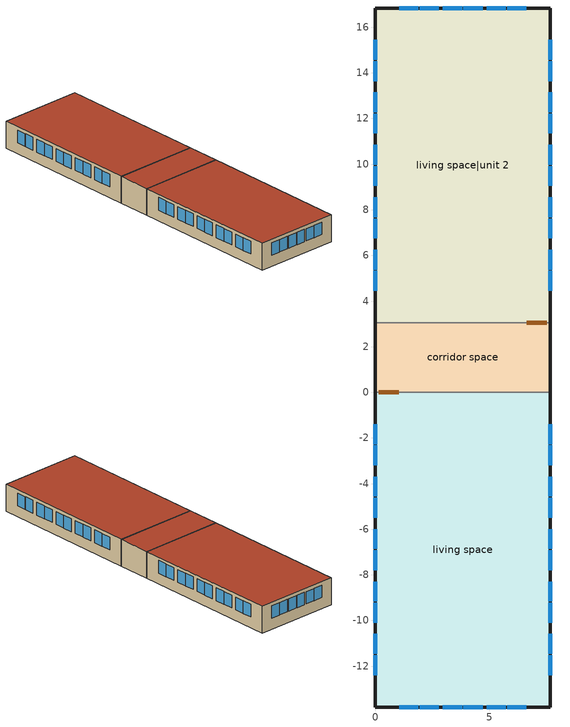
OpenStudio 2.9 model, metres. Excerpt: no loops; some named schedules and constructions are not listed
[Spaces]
living space
 floor foundation (FloorFndGrndFinSlab): 0,-13.8 0,0 7.66,0 7.66,-13.8 z0
 wall outside (WallExtInsFin): 0,0 0,-13.8 7.66,-13.8 7.66,0 z0:2.44
 wall adiabatic (WallIntFinUninsFin): 7.66,0 0,0 z0:2.44
 window (WindowConstruction): 1.05,-13.8 1.89,-13.8 / 1.95,-13.8 2.78,-13.8 / 2.96,-13.8 3.8,-13.8 / 3.86,-13.8 4.7,-13.8 / 4.88,-13.8 5.72,-13.8 / 5.78,-13.8 6.62,-13.8 z1.02:2.13; 0,-1.4 0,-2.27 / 0,-2.33 0,-3.2 / 0,-3.7 0,-4.57 / 0,-4.63 0,-5.5 / 0,-6 0,-6.87 / 0,-6.93 0,-7.8 / 0,-8.3 0,-9.17 / 0,-9.23 0,-10.1 / 0,-10.6 0,-11.47 / 0,-11.53 0,-12.4 / 7.66,-12.4 7.66,-11.53 / 7.66,-11.47 7.66,-10.6 / 7.66,-10.1 7.66,-9.23 / 7.66,-9.17 7.66,-8.3 / 7.66,-7.8 7.66,-6.93 / 7.66,-6.87 7.66,-6 / 7.66,-5.5 7.66,-4.63 / 7.66,-4.57 7.66,-3.7 / 7.66,-3.2 7.66,-2.33 / 7.66,-2.27 7.66,-1.4 z0.97:2.13
 roof outside (RoofFinInsExt): 7.66,-13.8 7.66,0 0,0 0,-13.8 z2.44
living space|unit 2
 floor foundation (FloorFndGrndFinSlab 1): 0,3.05 0,16.84 7.66,16.84 7.66,3.05 z0
 wall outside (WallExtInsFin): 7.66,3.05 7.66,16.84 0,16.84 0,3.05 z0:2.44
 wall adiabatic (WallIntFinUninsFin): 0,3.05 7.66,3.05 z0:2.44
 window (WindowConstruction): 6.62,16.84 5.78,16.84 / 5.72,16.84 4.88,16.84 / 4.7,16.84 3.86,16.84 / 3.8,16.84 2.96,16.84 / 2.78,16.84 1.95,16.84 / 1.89,16.84 1.05,16.84 z1.02:2.13; 0,15.44 0,14.57 / 0,14.51 0,13.64 / 0,13.15 0,12.28 / 0,12.21 0,11.34 / 0,10.85 0,9.98 / 0,9.92 0,9.04 / 0,8.55 0,7.68 / 0,7.62 0,6.75 / 0,6.25 0,5.38 / 0,5.32 0,4.45 / 7.66,4.45 7.66,5.32 / 7.66,5.38 7.66,6.25 / 7.66,6.75 7.66,7.62 / 7.66,7.68 7.66,8.55 / 7.66,9.04 7.66,9.92 / 7.66,9.98 7.66,10.85 / 7.66,11.34 7.66,12.21 / 7.66,12.28 7.66,13.15 / 7.66,13.64 7.66,14.51 / 7.66,14.57 7.66,15.44 z0.97:2.13
 roof outside (RoofFinInsExt): 7.66,3.05 7.66,16.84 0,16.84 0,3.05 z2.44
corridor space
 floor foundation (FloorFndGrndUnfinSlab): 0,0 0,3.05 7.66,3.05 7.66,0 z0
 wall outside (WallExtUninsUnfin): 0,3.05 0,0 / 7.66,0 7.66,3.05 z0:2.44
 wall adiabatic (WallIntUnfinUninsUnfin): 7.66,3.05 0,3.05 / 0,0 7.66,0 z0:2.44
 door inside (UninsDoor): 0.15,0 1.02,0 / 7.51,3.05 6.64,3.05 z0:2.13
 roof outside (RoofUnfinUninsExt): 7.66,0 7.66,3.05 0,3.05 0,0 z2.44
[Schedule:Rule] Apply Sunday=Yes; Apply Monday=Yes; Apply Tuesday=Yes; Apply Wednesday=Yes; Apply Thursday=Yes; Apply Friday=Yes; Apply Saturday=Yes
res hot water distribution schedule allday rule2: Schedule Ruleset=res hot water distribution schedule; Rule Order=10; Day Schedule=res hot water distribution schedule allday2; Date Specification Type=DateRange; Start Month=2; Start Day=1; End Month=2; End Day=28
res hot water distribution schedule allday rule3: Schedule Ruleset=res hot water distribution schedule; Rule Order=9; Day Schedule=res hot water distribution schedule allday3; Date Specification Type=DateRange; Start Month=3; Start Day=1; End Month=3; End Day=31
res hot water distribution schedule allday rule4: Schedule Ruleset=res hot water distribution schedule; Rule Order=8; Day Schedule=res hot water distribution schedule allday4; Date Specification Type=DateRange; Start Month=4; Start Day=1; End Month=4; End Day=30
res hot water distribution schedule allday rule5: Schedule Ruleset=res hot water distribution schedule; Rule Order=7; Day Schedule=res hot water distribution schedule allday5; Date Specification Type=DateRange; Start Month=5; Start Day=1; End Month=5; End Day=31
res hot water distribution schedule allday rule6: Schedule Ruleset=res hot water distribution schedule; Rule Order=6; Day Schedule=res hot water distribution schedule allday6; Date Specification Type=DateRange; Start Month=6; Start Day=1; End Month=6; End Day=30
res hot water distribution schedule allday rule7: Schedule Ruleset=res hot water distribution schedule; Rule Order=5; Day Schedule=res hot water distribution schedule allday7; Date Specification Type=DateRange; Start Month=7; Start Day=1; End Month=7; End Day=31
res hot water distribution schedule allday rule8: Schedule Ruleset=res hot water distribution schedule; Rule Order=4; Day Schedule=res hot water distribution schedule allday8; Date Specification Type=DateRange; Start Month=8; Start Day=1; End Month=8; End Day=31
res hot water distribution schedule allday rule9: Schedule Ruleset=res hot water distribution schedule; Rule Order=3; Day Schedule=res hot water distribution schedule allday9; Date Specification Type=DateRange; Start Month=9; Start Day=1; End Month=9; End Day=30
res hot water distribution schedule allday rule10: Schedule Ruleset=res hot water distribution schedule; Rule Order=2; Day Schedule=res hot water distribution schedule allday10; Date Specification Type=DateRange; Start Month=10; Start Day=1; End Month=10; End Day=31
res hot water distribution schedule allday rule11: Schedule Ruleset=res hot water distribution schedule; Rule Order=1; Day Schedule=res hot water distribution schedule allday11; Date Specification Type=DateRange; Start Month=11; Start Day=1; End Month=11; End Day=30
res hot water distribution schedule allday rule12: Schedule Ruleset=res hot water distribution schedule; Rule Order=0; Day Schedule=res hot water distribution schedule allday12; Date Specification Type=DateRange; Start Month=12; Start Day=1; End Month=12; End Day=31
res hot water distribution|unit 2 schedule allday rule1: Schedule Ruleset=res hot water distribution|unit 2 schedule; Rule Order=11; Day Schedule=res hot water distribution|unit 2 schedule allday1; Date Specification Type=DateRange; Start Month=1; Start Day=1; End Month=1; End Day=31
res hot water distribution|unit 2 schedule allday rule2: Schedule Ruleset=res hot water distribution|unit 2 schedule; Rule Order=10; Day Schedule=res hot water distribution|unit 2 schedule allday2; Date Specification Type=DateRange; Start Month=2; Start Day=1; End Month=2; End Day=28
res hot water distribution|unit 2 schedule allday rule3: Schedule Ruleset=res hot water distribution|unit 2 schedule; Rule Order=9; Day Schedule=res hot water distribution|unit 2 schedule allday3; Date Specification Type=DateRange; Start Month=3; Start Day=1; End Month=3; End Day=31
res hot water distribution|unit 2 schedule allday rule4: Schedule Ruleset=res hot water distribution|unit 2 schedule; Rule Order=8; Day Schedule=res hot water distribution|unit 2 schedule allday4; Date Specification Type=DateRange; Start Month=4; Start Day=1; End Month=4; End Day=30
res hot water distribution|unit 2 schedule allday rule5: Schedule Ruleset=res hot water distribution|unit 2 schedule; Rule Order=7; Day Schedule=res hot water distribution|unit 2 schedule allday5; Date Specification Type=DateRange; Start Month=5; Start Day=1; End Month=5; End Day=31
res hot water distribution|unit 2 schedule allday rule6: Schedule Ruleset=res hot water distribution|unit 2 schedule; Rule Order=6; Day Schedule=res hot water distribution|unit 2 schedule allday6; Date Specification Type=DateRange; Start Month=6; Start Day=1; End Month=6; End Day=30
res hot water distribution|unit 2 schedule allday rule7: Schedule Ruleset=res hot water distribution|unit 2 schedule; Rule Order=5; Day Schedule=res hot water distribution|unit 2 schedule allday7; Date Specification Type=DateRange; Start Month=7; Start Day=1; End Month=7; End Day=31
res hot water distribution|unit 2 schedule allday rule8: Schedule Ruleset=res hot water distribution|unit 2 schedule; Rule Order=4; Day Schedule=res hot water distribution|unit 2 schedule allday8; Date Specification Type=DateRange; Start Month=8; Start Day=1; End Month=8; End Day=31
res hot water distribution|unit 2 schedule allday rule9: Schedule Ruleset=res hot water distribution|unit 2 schedule; Rule Order=3; Day Schedule=res hot water distribution|unit 2 schedule allday9; Date Specification Type=DateRange; Start Month=9; Start Day=1; End Month=9; End Day=30
res hot water distribution|unit 2 schedule allday rule10: Schedule Ruleset=res hot water distribution|unit 2 schedule; Rule Order=2; Day Schedule=res hot water distribution|unit 2 schedule allday10; Date Specification Type=DateRange; Start Month=10; Start Day=1; End Month=10; End Day=31
res hot water distribution|unit 2 schedule allday rule11: Schedule Ruleset=res hot water distribution|unit 2 schedule; Rule Order=1; Day Schedule=res hot water distribution|unit 2 schedule allday11; Date Specification Type=DateRange; Start Month=11; Start Day=1; End Month=11; End Day=30
res hot water distribution|unit 2 schedule allday rule12: Schedule Ruleset=res hot water distribution|unit 2 schedule; Rule Order=0; Day Schedule=res hot water distribution|unit 2 schedule allday12; Date Specification Type=DateRange; Start Month=12; Start Day=1; End Month=12; End Day=31
res heating setpoint allday rule1: Schedule Ruleset=res heating setpoint; Rule Order=11; Day Schedule=res heating setpoint allday1; Date Specification Type=DateRange; Start Month=1; Start Day=1; End Month=1; End Day=31
res heating setpoint allday rule2: Schedule Ruleset=res heating setpoint; Rule Order=10; Day Schedule=res heating setpoint allday2; Date Specification Type=DateRange; Start Month=2; Start Day=1; End Month=2; End Day=28
res heating setpoint allday rule3: Schedule Ruleset=res heating setpoint; Rule Order=9; Day Schedule=res heating setpoint allday3; Date Specification Type=DateRange; Start Month=3; Start Day=1; End Month=3; End Day=31
res heating setpoint allday rule4: Schedule Ruleset=res heating setpoint; Rule Order=8; Day Schedule=res heating setpoint allday4; Date Specification Type=DateRange; Start Month=4; Start Day=1; End Month=4; End Day=30
res heating setpoint allday rule5: Schedule Ruleset=res heating setpoint; Rule Order=7; Day Schedule=res heating setpoint allday5; Date Specification Type=DateRange; Start Month=5; Start Day=1; End Month=5; End Day=31
res heating setpoint allday rule6: Schedule Ruleset=res heating setpoint; Rule Order=6; Day Schedule=res heating setpoint allday6; Date Specification Type=DateRange; Start Month=6; Start Day=1; End Month=6; End Day=30
res heating setpoint allday rule7: Schedule Ruleset=res heating setpoint; Rule Order=5; Day Schedule=res heating setpoint allday7; Date Specification Type=DateRange; Start Month=7; Start Day=1; End Month=7; End Day=31
res heating setpoint allday rule8: Schedule Ruleset=res heating setpoint; Rule Order=4; Day Schedule=res heating setpoint allday8; Date Specification Type=DateRange; Start Month=8; Start Day=1; End Month=8; End Day=31
res heating setpoint allday rule9: Schedule Ruleset=res heating setpoint; Rule Order=3; Day Schedule=res heating setpoint allday9; Date Specification Type=DateRange; Start Month=9; Start Day=1; End Month=9; End Day=30
res heating setpoint allday rule10: Schedule Ruleset=res heating setpoint; Rule Order=2; Day Schedule=res heating setpoint allday10; Date Specification Type=DateRange; Start Month=10; Start Day=1; End Month=10; End Day=31
res heating setpoint allday rule11: Schedule Ruleset=res heating setpoint; Rule Order=1; Day Schedule=res heating setpoint allday11; Date Specification Type=DateRange; Start Month=11; Start Day=1; End Month=11; End Day=30
res heating setpoint allday rule12: Schedule Ruleset=res heating setpoint; Rule Order=0; Day Schedule=res heating setpoint allday12; Date Specification Type=DateRange; Start Month=12; Start Day=1; End Month=12; End Day=31
res cooling setpoint allday rule1: Schedule Ruleset=res cooling setpoint; Rule Order=11; Day Schedule=res cooling setpoint allday1; Date Specification Type=DateRange; Start Month=1; Start Day=1; End Month=1; End Day=31
res cooling setpoint allday rule2: Schedule Ruleset=res cooling setpoint; Rule Order=10; Day Schedule=res cooling setpoint allday2; Date Specification Type=DateRange; Start Month=2; Start Day=1; End Month=2; End Day=28
res cooling setpoint allday rule3: Schedule Ruleset=res cooling setpoint; Rule Order=9; Day Schedule=res cooling setpoint allday3; Date Specification Type=DateRange; Start Month=3; Start Day=1; End Month=3; End Day=31
res cooling setpoint allday rule4: Schedule Ruleset=res cooling setpoint; Rule Order=8; Day Schedule=res cooling setpoint allday4; Date Specification Type=DateRange; Start Month=4; Start Day=1; End Month=4; End Day=30
res cooling setpoint allday rule5: Schedule Ruleset=res cooling setpoint; Rule Order=7; Day Schedule=res cooling setpoint allday5; Date Specification Type=DateRange; Start Month=5; Start Day=1; End Month=5; End Day=31
res cooling setpoint allday rule6: Schedule Ruleset=res cooling setpoint; Rule Order=6; Day Schedule=res cooling setpoint allday6; Date Specification Type=DateRange; Start Month=6; Start Day=1; End Month=6; End Day=30
res cooling setpoint allday rule7: Schedule Ruleset=res cooling setpoint; Rule Order=5; Day Schedule=res cooling setpoint allday7; Date Specification Type=DateRange; Start Month=7; Start Day=1; End Month=7; End Day=31
res cooling setpoint allday rule8: Schedule Ruleset=res cooling setpoint; Rule Order=4; Day Schedule=res cooling setpoint allday8; Date Specification Type=DateRange; Start Month=8; Start Day=1; End Month=8; End Day=31
res cooling setpoint allday rule9: Schedule Ruleset=res cooling setpoint; Rule Order=3; Day Schedule=res cooling setpoint allday9; Date Specification Type=DateRange; Start Month=9; Start Day=1; End Month=9; End Day=30
res cooling setpoint allday rule10: Schedule Ruleset=res cooling setpoint; Rule Order=2; Day Schedule=res cooling setpoint allday10; Date Specification Type=DateRange; Start Month=10; Start Day=1; End Month=10; End Day=31
res cooling setpoint allday rule11: Schedule Ruleset=res cooling setpoint; Rule Order=1; Day Schedule=res cooling setpoint allday11; Date Specification Type=DateRange; Start Month=11; Start Day=1; End Month=11; End Day=30
res cooling setpoint allday rule12: Schedule Ruleset=res cooling setpoint; Rule Order=0; Day Schedule=res cooling setpoint allday12; Date Specification Type=DateRange; Start Month=12; Start Day=1; End Month=12; End Day=31
res ceil fan benchmark|living space schedule allday rule1: Schedule Ruleset=res ceil fan benchmark|living space schedule; Rule Order=11; Day Schedule=res ceil fan benchmark|living space schedule allday1; Date Specification Type=DateRange; Start Month=1; Start Day=1; End Month=1; End Day=31
res ceil fan benchmark|living space schedule allday rule2: Schedule Ruleset=res ceil fan benchmark|living space schedule; Rule Order=10; Day Schedule=res ceil fan benchmark|living space schedule allday2; Date Specification Type=DateRange; Start Month=2; Start Day=1; End Month=2; End Day=28
res ceil fan benchmark|living space schedule allday rule3: Schedule Ruleset=res ceil fan benchmark|living space schedule; Rule Order=9; Day Schedule=res ceil fan benchmark|living space schedule allday3; Date Specification Type=DateRange; Start Month=3; Start Day=1; End Month=3; End Day=31
res ceil fan benchmark|living space schedule allday rule4: Schedule Ruleset=res ceil fan benchmark|living space schedule; Rule Order=8; Day Schedule=res ceil fan benchmark|living space schedule allday4; Date Specification Type=DateRange; Start Month=4; Start Day=1; End Month=4; End Day=30
res ceil fan benchmark|living space schedule allday rule5: Schedule Ruleset=res ceil fan benchmark|living space schedule; Rule Order=7; Day Schedule=res ceil fan benchmark|living space schedule allday5; Date Specification Type=DateRange; Start Month=5; Start Day=1; End Month=5; End Day=31
res ceil fan benchmark|living space schedule allday rule6: Schedule Ruleset=res ceil fan benchmark|living space schedule; Rule Order=6; Day Schedule=res ceil fan benchmark|living space schedule allday6; Date Specification Type=DateRange; Start Month=6; Start Day=1; End Month=6; End Day=30
res ceil fan benchmark|living space schedule allday rule7: Schedule Ruleset=res ceil fan benchmark|living space schedule; Rule Order=5; Day Schedule=res ceil fan benchmark|living space schedule allday7; Date Specification Type=DateRange; Start Month=7; Start Day=1; End Month=7; End Day=31
res ceil fan benchmark|living space schedule allday rule8: Schedule Ruleset=res ceil fan benchmark|living space schedule; Rule Order=4; Day Schedule=res ceil fan benchmark|living space schedule allday8; Date Specification Type=DateRange; Start Month=8; Start Day=1; End Month=8; End Day=31
res ceil fan benchmark|living space schedule allday rule9: Schedule Ruleset=res ceil fan benchmark|living space schedule; Rule Order=3; Day Schedule=res ceil fan benchmark|living space schedule allday9; Date Specification Type=DateRange; Start Month=9; Start Day=1; End Month=9; End Day=30
res ceil fan benchmark|living space schedule allday rule10: Schedule Ruleset=res ceil fan benchmark|living space schedule; Rule Order=2; Day Schedule=res ceil fan benchmark|living space schedule allday10; Date Specification Type=DateRange; Start Month=10; Start Day=1; End Month=10; End Day=31
res ceil fan benchmark|living space schedule allday rule11: Schedule Ruleset=res ceil fan benchmark|living space schedule; Rule Order=1; Day Schedule=res ceil fan benchmark|living space schedule allday11; Date Specification Type=DateRange; Start Month=11; Start Day=1; End Month=11; End Day=30
res ceil fan benchmark|living space schedule allday rule12: Schedule Ruleset=res ceil fan benchmark|living space schedule; Rule Order=0; Day Schedule=res ceil fan benchmark|living space schedule allday12; Date Specification Type=DateRange; Start Month=12; Start Day=1; End Month=12; End Day=31
res refrig schedule allday rule1: Schedule Ruleset=res refrig schedule; Rule Order=11; Day Schedule=res refrig schedule allday1; Date Specification Type=DateRange; Start Month=1; Start Day=1; End Month=1; End Day=31
res refrig schedule allday rule2: Schedule Ruleset=res refrig schedule; Rule Order=10; Day Schedule=res refrig schedule allday2; Date Specification Type=DateRange; Start Month=2; Start Day=1; End Month=2; End Day=28
res refrig schedule allday rule3: Schedule Ruleset=res refrig schedule; Rule Order=9; Day Schedule=res refrig schedule allday3; Date Specification Type=DateRange; Start Month=3; Start Day=1; End Month=3; End Day=31
res refrig schedule allday rule4: Schedule Ruleset=res refrig schedule; Rule Order=8; Day Schedule=res refrig schedule allday4; Date Specification Type=DateRange; Start Month=4; Start Day=1; End Month=4; End Day=30
res refrig schedule allday rule5: Schedule Ruleset=res refrig schedule; Rule Order=7; Day Schedule=res refrig schedule allday5; Date Specification Type=DateRange; Start Month=5; Start Day=1; End Month=5; End Day=31
res refrig schedule allday rule6: Schedule Ruleset=res refrig schedule; Rule Order=6; Day Schedule=res refrig schedule allday6; Date Specification Type=DateRange; Start Month=6; Start Day=1; End Month=6; End Day=30
res refrig schedule allday rule7: Schedule Ruleset=res refrig schedule; Rule Order=5; Day Schedule=res refrig schedule allday7; Date Specification Type=DateRange; Start Month=7; Start Day=1; End Month=7; End Day=31
res refrig schedule allday rule8: Schedule Ruleset=res refrig schedule; Rule Order=4; Day Schedule=res refrig schedule allday8; Date Specification Type=DateRange; Start Month=8; Start Day=1; End Month=8; End Day=31
res refrig schedule allday rule9: Schedule Ruleset=res refrig schedule; Rule Order=3; Day Schedule=res refrig schedule allday9; Date Specification Type=DateRange; Start Month=9; Start Day=1; End Month=9; End Day=30
res refrig schedule allday rule10: Schedule Ruleset=res refrig schedule; Rule Order=2; Day Schedule=res refrig schedule allday10; Date Specification Type=DateRange; Start Month=10; Start Day=1; End Month=10; End Day=31
res refrig schedule allday rule11: Schedule Ruleset=res refrig schedule; Rule Order=1; Day Schedule=res refrig schedule allday11; Date Specification Type=DateRange; Start Month=11; Start Day=1; End Month=11; End Day=30
res refrig schedule allday rule12: Schedule Ruleset=res refrig schedule; Rule Order=0; Day Schedule=res refrig schedule allday12; Date Specification Type=DateRange; Start Month=12; Start Day=1; End Month=12; End Day=31
res cw schedule allday ruleset1: Schedule Ruleset=res cw schedule; Rule Order=6; Day Schedule=res cw schedule allday1; Date Specification Type=SpecificDates; Specific Month 1=1; Specific Day 1=1; Specific Month 2=1; Specific Day 2=8; Specific Month 3=1; Specific Day 3=15; Specific Month 4=1; Specific Day 4=22; Specific Month 5=1; Specific Day 5=29; Specific Month 6=2; Specific Day 6=5; Specific Month 7=2; Specific Day 7=12; Specific Month 8=2; Specific Day 8=19; Specific Month 9=2; Specific Day 9=26; Specific Month 10=3; Specific Day 10=5; Specific Month 11=3; Specific Day 11=12; Specific Month 12=3; Specific Day 12=19; Specific Month 13=3; Specific Day 13=26; Specific Month 14=4; Specific Day 14=2; Specific Month 15=4; Specific Day 15=9; Specific Month 16=4; Specific Day 16=16; Specific Month 17=4; Specific Day 17=23; Specific Month 18=4; Specific Day 18=30; Specific Month 19=5; Specific Day 19=7; Specific Month 20=5; Specific Day 20=14; Specific Month 21=5; Specific Day 21=21; Specific Month 22=5; Specific Day 22=28; Specific Month 23=6; Specific Day 23=4; Specific Month 24=6; Specific Day 24=11; Specific Month 25=6; Specific Day 25=18; Specific Month 26=6; Specific Day 26=25; Specific Month 27=7; Specific Day 27=2; Specific Month 28=7; Specific Day 28=9; Specific Month 29=7; Specific Day 29=16; Specific Month 30=7; Specific Day 30=23; Specific Month 31=7; Specific Day 31=30; Specific Month 32=8; Specific Day 32=6; Specific Month 33=8; Specific Day 33=13; Specific Month 34=8; Specific Day 34=20; Specific Month 35=8; Specific Day 35=27; Specific Month 36=9; Specific Day 36=3; Specific Month 37=9; Specific Day 37=10; Specific Month 38=9; Specific Day 38=17; Specific Month 39=9; Specific Day 39=24; Specific Month 40=10; Specific Day 40=1; Specific Month 41=10; Specific Day 41=8; Specific Month 42=10; Specific Day 42=15; Specific Month 43=10; Specific Day 43=22; Specific Month 44=10; Specific Day 44=29; Specific Month 45=11; Specific Day 45=5; Specific Month 46=11; Specific Day 46=12; Specific Month 47=11; Specific Day 47=19; Specific Month 48=11; Specific Day 48=26; Specific Month 49=12; Specific Day 49=3; Specific Month 50=12; Specific Day 50=10; Specific Month 51=12; Specific Day 51=17; Specific Month 52=12; Specific Day 52=24; Specific Month 53=12; Specific Day 53=31
res cw schedule allday ruleset2: Schedule Ruleset=res cw schedule; Rule Order=5; Day Schedule=res cw schedule allday2; Date Specification Type=SpecificDates; Specific Month 1=1; Specific Day 1=2; Specific Month 2=1; Specific Day 2=9; Specific Month 3=1; Specific Day 3=16; Specific Month 4=1; Specific Day 4=23; Specific Month 5=1; Specific Day 5=30; Specific Month 6=2; Specific Day 6=6; Specific Month 7=2; Specific Day 7=13; Specific Month 8=2; Specific Day 8=20; Specific Month 9=2; Specific Day 9=27; Specific Month 10=3; Specific Day 10=6; Specific Month 11=3; Specific Day 11=13; Specific Month 12=3; Specific Day 12=20; Specific Month 13=3; Specific Day 13=27; Specific Month 14=4; Specific Day 14=3; Specific Month 15=4; Specific Day 15=10; Specific Month 16=4; Specific Day 16=17; Specific Month 17=4; Specific Day 17=24; Specific Month 18=5; Specific Day 18=1; Specific Month 19=5; Specific Day 19=8; Specific Month 20=5; Specific Day 20=15; Specific Month 21=5; Specific Day 21=22; Specific Month 22=5; Specific Day 22=29; Specific Month 23=6; Specific Day 23=5; Specific Month 24=6; Specific Day 24=12; Specific Month 25=6; Specific Day 25=19; Specific Month 26=6; Specific Day 26=26; Specific Month 27=7; Specific Day 27=3; Specific Month 28=7; Specific Day 28=10; Specific Month 29=7; Specific Day 29=17; Specific Month 30=7; Specific Day 30=24; Specific Month 31=7; Specific Day 31=31; Specific Month 32=8; Specific Day 32=7; Specific Month 33=8; Specific Day 33=14; Specific Month 34=8; Specific Day 34=21; Specific Month 35=8; Specific Day 35=28; Specific Month 36=9; Specific Day 36=4; Specific Month 37=9; Specific Day 37=11; Specific Month 38=9; Specific Day 38=18; Specific Month 39=9; Specific Day 39=25; Specific Month 40=10; Specific Day 40=2; Specific Month 41=10; Specific Day 41=9; Specific Month 42=10; Specific Day 42=16; Specific Month 43=10; Specific Day 43=23; Specific Month 44=10; Specific Day 44=30; Specific Month 45=11; Specific Day 45=6; Specific Month 46=11; Specific Day 46=13; Specific Month 47=11; Specific Day 47=20; Specific Month 48=11; Specific Day 48=27; Specific Month 49=12; Specific Day 49=4; Specific Month 50=12; Specific Day 50=11; Specific Month 51=12; Specific Day 51=18; Specific Month 52=12; Specific Day 52=25
res cw schedule allday ruleset3: Schedule Ruleset=res cw schedule; Rule Order=4; Day Schedule=res cw schedule allday3; Date Specification Type=SpecificDates; Specific Month 1=1; Specific Day 1=3; Specific Month 2=1; Specific Day 2=10; Specific Month 3=1; Specific Day 3=17; Specific Month 4=1; Specific Day 4=24; Specific Month 5=1; Specific Day 5=31; Specific Month 6=2; Specific Day 6=7; Specific Month 7=2; Specific Day 7=14; Specific Month 8=2; Specific Day 8=21; Specific Month 9=2; Specific Day 9=28; Specific Month 10=3; Specific Day 10=7; Specific Month 11=3; Specific Day 11=14; Specific Month 12=3; Specific Day 12=21; Specific Month 13=3; Specific Day 13=28; Specific Month 14=4; Specific Day 14=4; Specific Month 15=4; Specific Day 15=11; Specific Month 16=4; Specific Day 16=18; Specific Month 17=4; Specific Day 17=25; Specific Month 18=5; Specific Day 18=2; Specific Month 19=5; Specific Day 19=9; Specific Month 20=5; Specific Day 20=16; Specific Month 21=5; Specific Day 21=23; Specific Month 22=5; Specific Day 22=30; Specific Month 23=6; Specific Day 23=6; Specific Month 24=6; Specific Day 24=13; Specific Month 25=6; Specific Day 25=20; Specific Month 26=6; Specific Day 26=27; Specific Month 27=7; Specific Day 27=4; Specific Month 28=7; Specific Day 28=11; Specific Month 29=7; Specific Day 29=18; Specific Month 30=7; Specific Day 30=25; Specific Month 31=8; Specific Day 31=1; Specific Month 32=8; Specific Day 32=8; Specific Month 33=8; Specific Day 33=15; Specific Month 34=8; Specific Day 34=22; Specific Month 35=8; Specific Day 35=29; Specific Month 36=9; Specific Day 36=5; Specific Month 37=9; Specific Day 37=12; Specific Month 38=9; Specific Day 38=19; Specific Month 39=9; Specific Day 39=26; Specific Month 40=10; Specific Day 40=3; Specific Month 41=10; Specific Day 41=10; Specific Month 42=10; Specific Day 42=17; Specific Month 43=10; Specific Day 43=24; Specific Month 44=10; Specific Day 44=31; Specific Month 45=11; Specific Day 45=7; Specific Month 46=11; Specific Day 46=14; Specific Month 47=11; Specific Day 47=21; Specific Month 48=11; Specific Day 48=28; Specific Month 49=12; Specific Day 49=5; Specific Month 50=12; Specific Day 50=12; Specific Month 51=12; Specific Day 51=19; Specific Month 52=12; Specific Day 52=26
res cw schedule allday ruleset4: Schedule Ruleset=res cw schedule; Rule Order=3; Day Schedule=res cw schedule allday4; Date Specification Type=SpecificDates; Specific Month 1=1; Specific Day 1=4; Specific Month 2=1; Specific Day 2=11; Specific Month 3=1; Specific Day 3=18; Specific Month 4=1; Specific Day 4=25; Specific Month 5=2; Specific Day 5=1; Specific Month 6=2; Specific Day 6=8; Specific Month 7=2; Specific Day 7=15; Specific Month 8=2; Specific Day 8=22; Specific Month 9=3; Specific Day 9=1; Specific Month 10=3; Specific Day 10=8; Specific Month 11=3; Specific Day 11=15; Specific Month 12=3; Specific Day 12=22; Specific Month 13=3; Specific Day 13=29; Specific Month 14=4; Specific Day 14=5; Specific Month 15=4; Specific Day 15=12; Specific Month 16=4; Specific Day 16=19; Specific Month 17=4; Specific Day 17=26; Specific Month 18=5; Specific Day 18=3; Specific Month 19=5; Specific Day 19=10; Specific Month 20=5; Specific Day 20=17; Specific Month 21=5; Specific Day 21=24; Specific Month 22=5; Specific Day 22=31; Specific Month 23=6; Specific Day 23=7; Specific Month 24=6; Specific Day 24=14; Specific Month 25=6; Specific Day 25=21; Specific Month 26=6; Specific Day 26=28; Specific Month 27=7; Specific Day 27=5; Specific Month 28=7; Specific Day 28=12; Specific Month 29=7; Specific Day 29=19; Specific Month 30=7; Specific Day 30=26; Specific Month 31=8; Specific Day 31=2; Specific Month 32=8; Specific Day 32=9; Specific Month 33=8; Specific Day 33=16; Specific Month 34=8; Specific Day 34=23; Specific Month 35=8; Specific Day 35=30; Specific Month 36=9; Specific Day 36=6; Specific Month 37=9; Specific Day 37=13; Specific Month 38=9; Specific Day 38=20; Specific Month 39=9; Specific Day 39=27; Specific Month 40=10; Specific Day 40=4; Specific Month 41=10; Specific Day 41=11; Specific Month 42=10; Specific Day 42=18; Specific Month 43=10; Specific Day 43=25; Specific Month 44=11; Specific Day 44=1; Specific Month 45=11; Specific Day 45=8; Specific Month 46=11; Specific Day 46=15; Specific Month 47=11; Specific Day 47=22; Specific Month 48=11; Specific Day 48=29; Specific Month 49=12; Specific Day 49=6; Specific Month 50=12; Specific Day 50=13; Specific Month 51=12; Specific Day 51=20; Specific Month 52=12; Specific Day 52=27
res cw schedule allday ruleset5: Schedule Ruleset=res cw schedule; Rule Order=2; Day Schedule=res cw schedule allday5; Date Specification Type=SpecificDates; Specific Month 1=1; Specific Day 1=5; Specific Month 2=1; Specific Day 2=12; Specific Month 3=1; Specific Day 3=19; Specific Month 4=1; Specific Day 4=26; Specific Month 5=2; Specific Day 5=2; Specific Month 6=2; Specific Day 6=9; Specific Month 7=2; Specific Day 7=16; Specific Month 8=2; Specific Day 8=23; Specific Month 9=3; Specific Day 9=2; Specific Month 10=3; Specific Day 10=9; Specific Month 11=3; Specific Day 11=16; Specific Month 12=3; Specific Day 12=23; Specific Month 13=3; Specific Day 13=30; Specific Month 14=4; Specific Day 14=6; Specific Month 15=4; Specific Day 15=13; Specific Month 16=4; Specific Day 16=20; Specific Month 17=4; Specific Day 17=27; Specific Month 18=5; Specific Day 18=4; Specific Month 19=5; Specific Day 19=11; Specific Month 20=5; Specific Day 20=18; Specific Month 21=5; Specific Day 21=25; Specific Month 22=6; Specific Day 22=1; Specific Month 23=6; Specific Day 23=8; Specific Month 24=6; Specific Day 24=15; Specific Month 25=6; Specific Day 25=22; Specific Month 26=6; Specific Day 26=29; Specific Month 27=7; Specific Day 27=6; Specific Month 28=7; Specific Day 28=13; Specific Month 29=7; Specific Day 29=20; Specific Month 30=7; Specific Day 30=27; Specific Month 31=8; Specific Day 31=3; Specific Month 32=8; Specific Day 32=10; Specific Month 33=8; Specific Day 33=17; Specific Month 34=8; Specific Day 34=24; Specific Month 35=8; Specific Day 35=31; Specific Month 36=9; Specific Day 36=7; Specific Month 37=9; Specific Day 37=14; Specific Month 38=9; Specific Day 38=21; Specific Month 39=9; Specific Day 39=28; Specific Month 40=10; Specific Day 40=5; Specific Month 41=10; Specific Day 41=12; Specific Month 42=10; Specific Day 42=19; Specific Month 43=10; Specific Day 43=26; Specific Month 44=11; Specific Day 44=2; Specific Month 45=11; Specific Day 45=9; Specific Month 46=11; Specific Day 46=16; Specific Month 47=11; Specific Day 47=23; Specific Month 48=11; Specific Day 48=30; Specific Month 49=12; Specific Day 49=7; Specific Month 50=12; Specific Day 50=14; Specific Month 51=12; Specific Day 51=21; Specific Month 52=12; Specific Day 52=28
res cw schedule allday ruleset6: Schedule Ruleset=res cw schedule; Rule Order=1; Day Schedule=res cw schedule allday6; Date Specification Type=SpecificDates; Specific Month 1=1; Specific Day 1=6; Specific Month 2=1; Specific Day 2=13; Specific Month 3=1; Specific Day 3=20; Specific Month 4=1; Specific Day 4=27; Specific Month 5=2; Specific Day 5=3; Specific Month 6=2; Specific Day 6=10; Specific Month 7=2; Specific Day 7=17; Specific Month 8=2; Specific Day 8=24; Specific Month 9=3; Specific Day 9=3; Specific Month 10=3; Specific Day 10=10; Specific Month 11=3; Specific Day 11=17; Specific Month 12=3; Specific Day 12=24; Specific Month 13=3; Specific Day 13=31; Specific Month 14=4; Specific Day 14=7; Specific Month 15=4; Specific Day 15=14; Specific Month 16=4; Specific Day 16=21; Specific Month 17=4; Specific Day 17=28; Specific Month 18=5; Specific Day 18=5; Specific Month 19=5; Specific Day 19=12; Specific Month 20=5; Specific Day 20=19; Specific Month 21=5; Specific Day 21=26; Specific Month 22=6; Specific Day 22=2; Specific Month 23=6; Specific Day 23=9; Specific Month 24=6; Specific Day 24=16; Specific Month 25=6; Specific Day 25=23; Specific Month 26=6; Specific Day 26=30; Specific Month 27=7; Specific Day 27=7; Specific Month 28=7; Specific Day 28=14; Specific Month 29=7; Specific Day 29=21; Specific Month 30=7; Specific Day 30=28; Specific Month 31=8; Specific Day 31=4; Specific Month 32=8; Specific Day 32=11; Specific Month 33=8; Specific Day 33=18; Specific Month 34=8; Specific Day 34=25; Specific Month 35=9; Specific Day 35=1; Specific Month 36=9; Specific Day 36=8; Specific Month 37=9; Specific Day 37=15; Specific Month 38=9; Specific Day 38=22; Specific Month 39=9; Specific Day 39=29; Specific Month 40=10; Specific Day 40=6; Specific Month 41=10; Specific Day 41=13; Specific Month 42=10; Specific Day 42=20; Specific Month 43=10; Specific Day 43=27; Specific Month 44=11; Specific Day 44=3; Specific Month 45=11; Specific Day 45=10; Specific Month 46=11; Specific Day 46=17; Specific Month 47=11; Specific Day 47=24; Specific Month 48=12; Specific Day 48=1; Specific Month 49=12; Specific Day 49=8; Specific Month 50=12; Specific Day 50=15; Specific Month 51=12; Specific Day 51=22; Specific Month 52=12; Specific Day 52=29
res cw schedule allday ruleset7: Schedule Ruleset=res cw schedule; Rule Order=0; Day Schedule=res cw schedule allday7; Date Specification Type=SpecificDates; Specific Month 1=1; Specific Day 1=7; Specific Month 2=1; Specific Day 2=14; Specific Month 3=1; Specific Day 3=21; Specific Month 4=1; Specific Day 4=28; Specific Month 5=2; Specific Day 5=4; Specific Month 6=2; Specific Day 6=11; Specific Month 7=2; Specific Day 7=18; Specific Month 8=2; Specific Day 8=25; Specific Month 9=3; Specific Day 9=4; Specific Month 10=3; Specific Day 10=11; Specific Month 11=3; Specific Day 11=18; Specific Month 12=3; Specific Day 12=25; Specific Month 13=4; Specific Day 13=1; Specific Month 14=4; Specific Day 14=8; Specific Month 15=4; Specific Day 15=15; Specific Month 16=4; Specific Day 16=22; Specific Month 17=4; Specific Day 17=29; Specific Month 18=5; Specific Day 18=6; Specific Month 19=5; Specific Day 19=13; Specific Month 20=5; Specific Day 20=20; Specific Month 21=5; Specific Day 21=27; Specific Month 22=6; Specific Day 22=3; Specific Month 23=6; Specific Day 23=10; Specific Month 24=6; Specific Day 24=17; Specific Month 25=6; Specific Day 25=24; Specific Month 26=7; Specific Day 26=1; Specific Month 27=7; Specific Day 27=8; Specific Month 28=7; Specific Day 28=15; Specific Month 29=7; Specific Day 29=22; Specific Month 30=7; Specific Day 30=29; Specific Month 31=8; Specific Day 31=5; Specific Month 32=8; Specific Day 32=12; Specific Month 33=8; Specific Day 33=19; Specific Month 34=8; Specific Day 34=26; Specific Month 35=9; Specific Day 35=2; Specific Month 36=9; Specific Day 36=9; Specific Month 37=9; Specific Day 37=16; Specific Month 38=9; Specific Day 38=23; Specific Month 39=9; Specific Day 39=30; Specific Month 40=10; Specific Day 40=7; Specific Month 41=10; Specific Day 41=14; Specific Month 42=10; Specific Day 42=21; Specific Month 43=10; Specific Day 43=28; Specific Month 44=11; Specific Day 44=4; Specific Month 45=11; Specific Day 45=11; Specific Month 46=11; Specific Day 46=18; Specific Month 47=11; Specific Day 47=25; Specific Month 48=12; Specific Day 48=2; Specific Month 49=12; Specific Day 49=9; Specific Month 50=12; Specific Day 50=16; Specific Month 51=12; Specific Day 51=23; Specific Month 52=12; Specific Day 52=30
res cw schedule allday ruleset1 1: Schedule Ruleset=res cw schedule 1; Rule Order=6; Day Schedule=res cw schedule allday1 1; Date Specification Type=SpecificDates; Specific Month 1=1; Specific Day 1=1; Specific Month 2=1; Specific Day 2=8; Specific Month 3=1; Specific Day 3=15; Specific Month 4=1; Specific Day 4=22; Specific Month 5=1; Specific Day 5=29; Specific Month 6=2; Specific Day 6=5; Specific Month 7=2; Specific Day 7=12; Specific Month 8=2; Specific Day 8=19; Specific Month 9=2; Specific Day 9=26; Specific Month 10=3; Specific Day 10=5; Specific Month 11=3; Specific Day 11=12; Specific Month 12=3; Specific Day 12=19; Specific Month 13=3; Specific Day 13=26; Specific Month 14=4; Specific Day 14=2; Specific Month 15=4; Specific Day 15=9; Specific Month 16=4; Specific Day 16=16; Specific Month 17=4; Specific Day 17=23; Specific Month 18=4; Specific Day 18=30; Specific Month 19=5; Specific Day 19=7; Specific Month 20=5; Specific Day 20=14; Specific Month 21=5; Specific Day 21=21; Specific Month 22=5; Specific Day 22=28; Specific Month 23=6; Specific Day 23=4; Specific Month 24=6; Specific Day 24=11; Specific Month 25=6; Specific Day 25=18; Specific Month 26=6; Specific Day 26=25; Specific Month 27=7; Specific Day 27=2; Specific Month 28=7; Specific Day 28=9; Specific Month 29=7; Specific Day 29=16; Specific Month 30=7; Specific Day 30=23; Specific Month 31=7; Specific Day 31=30; Specific Month 32=8; Specific Day 32=6; Specific Month 33=8; Specific Day 33=13; Specific Month 34=8; Specific Day 34=20; Specific Month 35=8; Specific Day 35=27; Specific Month 36=9; Specific Day 36=3; Specific Month 37=9; Specific Day 37=10; Specific Month 38=9; Specific Day 38=17; Specific Month 39=9; Specific Day 39=24; Specific Month 40=10; Specific Day 40=1; Specific Month 41=10; Specific Day 41=8; Specific Month 42=10; Specific Day 42=15; Specific Month 43=10; Specific Day 43=22; Specific Month 44=10; Specific Day 44=29; Specific Month 45=11; Specific Day 45=5; Specific Month 46=11; Specific Day 46=12; Specific Month 47=11; Specific Day 47=19; Specific Month 48=11; Specific Day 48=26; Specific Month 49=12; Specific Day 49=3; Specific Month 50=12; Specific Day 50=10; Specific Month 51=12; Specific Day 51=17; Specific Month 52=12; Specific Day 52=24; Specific Month 53=12; Specific Day 53=31
res cw schedule allday ruleset2 1: Schedule Ruleset=res cw schedule 1; Rule Order=5; Day Schedule=res cw schedule allday2 1; Date Specification Type=SpecificDates; Specific Month 1=1; Specific Day 1=2; Specific Month 2=1; Specific Day 2=9; Specific Month 3=1; Specific Day 3=16; Specific Month 4=1; Specific Day 4=23; Specific Month 5=1; Specific Day 5=30; Specific Month 6=2; Specific Day 6=6; Specific Month 7=2; Specific Day 7=13; Specific Month 8=2; Specific Day 8=20; Specific Month 9=2; Specific Day 9=27; Specific Month 10=3; Specific Day 10=6; Specific Month 11=3; Specific Day 11=13; Specific Month 12=3; Specific Day 12=20; Specific Month 13=3; Specific Day 13=27; Specific Month 14=4; Specific Day 14=3; Specific Month 15=4; Specific Day 15=10; Specific Month 16=4; Specific Day 16=17; Specific Month 17=4; Specific Day 17=24; Specific Month 18=5; Specific Day 18=1; Specific Month 19=5; Specific Day 19=8; Specific Month 20=5; Specific Day 20=15; Specific Month 21=5; Specific Day 21=22; Specific Month 22=5; Specific Day 22=29; Specific Month 23=6; Specific Day 23=5; Specific Month 24=6; Specific Day 24=12; Specific Month 25=6; Specific Day 25=19; Specific Month 26=6; Specific Day 26=26; Specific Month 27=7; Specific Day 27=3; Specific Month 28=7; Specific Day 28=10; Specific Month 29=7; Specific Day 29=17; Specific Month 30=7; Specific Day 30=24; Specific Month 31=7; Specific Day 31=31; Specific Month 32=8; Specific Day 32=7; Specific Month 33=8; Specific Day 33=14; Specific Month 34=8; Specific Day 34=21; Specific Month 35=8; Specific Day 35=28; Specific Month 36=9; Specific Day 36=4; Specific Month 37=9; Specific Day 37=11; Specific Month 38=9; Specific Day 38=18; Specific Month 39=9; Specific Day 39=25; Specific Month 40=10; Specific Day 40=2; Specific Month 41=10; Specific Day 41=9; Specific Month 42=10; Specific Day 42=16; Specific Month 43=10; Specific Day 43=23; Specific Month 44=10; Specific Day 44=30; Specific Month 45=11; Specific Day 45=6; Specific Month 46=11; Specific Day 46=13; Specific Month 47=11; Specific Day 47=20; Specific Month 48=11; Specific Day 48=27; Specific Month 49=12; Specific Day 49=4; Specific Month 50=12; Specific Day 50=11; Specific Month 51=12; Specific Day 51=18; Specific Month 52=12; Specific Day 52=25
res cw schedule allday ruleset3 1: Schedule Ruleset=res cw schedule 1; Rule Order=4; Day Schedule=res cw schedule allday3 1; Date Specification Type=SpecificDates; Specific Month 1=1; Specific Day 1=3; Specific Month 2=1; Specific Day 2=10; Specific Month 3=1; Specific Day 3=17; Specific Month 4=1; Specific Day 4=24; Specific Month 5=1; Specific Day 5=31; Specific Month 6=2; Specific Day 6=7; Specific Month 7=2; Specific Day 7=14; Specific Month 8=2; Specific Day 8=21; Specific Month 9=2; Specific Day 9=28; Specific Month 10=3; Specific Day 10=7; Specific Month 11=3; Specific Day 11=14; Specific Month 12=3; Specific Day 12=21; Specific Month 13=3; Specific Day 13=28; Specific Month 14=4; Specific Day 14=4; Specific Month 15=4; Specific Day 15=11; Specific Month 16=4; Specific Day 16=18; Specific Month 17=4; Specific Day 17=25; Specific Month 18=5; Specific Day 18=2; Specific Month 19=5; Specific Day 19=9; Specific Month 20=5; Specific Day 20=16; Specific Month 21=5; Specific Day 21=23; Specific Month 22=5; Specific Day 22=30; Specific Month 23=6; Specific Day 23=6; Specific Month 24=6; Specific Day 24=13; Specific Month 25=6; Specific Day 25=20; Specific Month 26=6; Specific Day 26=27; Specific Month 27=7; Specific Day 27=4; Specific Month 28=7; Specific Day 28=11; Specific Month 29=7; Specific Day 29=18; Specific Month 30=7; Specific Day 30=25; Specific Month 31=8; Specific Day 31=1; Specific Month 32=8; Specific Day 32=8; Specific Month 33=8; Specific Day 33=15; Specific Month 34=8; Specific Day 34=22; Specific Month 35=8; Specific Day 35=29; Specific Month 36=9; Specific Day 36=5; Specific Month 37=9; Specific Day 37=12; Specific Month 38=9; Specific Day 38=19; Specific Month 39=9; Specific Day 39=26; Specific Month 40=10; Specific Day 40=3; Specific Month 41=10; Specific Day 41=10; Specific Month 42=10; Specific Day 42=17; Specific Month 43=10; Specific Day 43=24; Specific Month 44=10; Specific Day 44=31; Specific Month 45=11; Specific Day 45=7; Specific Month 46=11; Specific Day 46=14; Specific Month 47=11; Specific Day 47=21; Specific Month 48=11; Specific Day 48=28; Specific Month 49=12; Specific Day 49=5; Specific Month 50=12; Specific Day 50=12; Specific Month 51=12; Specific Day 51=19; Specific Month 52=12; Specific Day 52=26
res cw schedule allday ruleset4 1: Schedule Ruleset=res cw schedule 1; Rule Order=3; Day Schedule=res cw schedule allday4 1; Date Specification Type=SpecificDates; Specific Month 1=1; Specific Day 1=4; Specific Month 2=1; Specific Day 2=11; Specific Month 3=1; Specific Day 3=18; Specific Month 4=1; Specific Day 4=25; Specific Month 5=2; Specific Day 5=1; Specific Month 6=2; Specific Day 6=8; Specific Month 7=2; Specific Day 7=15; Specific Month 8=2; Specific Day 8=22; Specific Month 9=3; Specific Day 9=1; Specific Month 10=3; Specific Day 10=8; Specific Month 11=3; Specific Day 11=15; Specific Month 12=3; Specific Day 12=22; Specific Month 13=3; Specific Day 13=29; Specific Month 14=4; Specific Day 14=5; Specific Month 15=4; Specific Day 15=12; Specific Month 16=4; Specific Day 16=19; Specific Month 17=4; Specific Day 17=26; Specific Month 18=5; Specific Day 18=3; Specific Month 19=5; Specific Day 19=10; Specific Month 20=5; Specific Day 20=17; Specific Month 21=5; Specific Day 21=24; Specific Month 22=5; Specific Day 22=31; Specific Month 23=6; Specific Day 23=7; Specific Month 24=6; Specific Day 24=14; Specific Month 25=6; Specific Day 25=21; Specific Month 26=6; Specific Day 26=28; Specific Month 27=7; Specific Day 27=5; Specific Month 28=7; Specific Day 28=12; Specific Month 29=7; Specific Day 29=19; Specific Month 30=7; Specific Day 30=26; Specific Month 31=8; Specific Day 31=2; Specific Month 32=8; Specific Day 32=9; Specific Month 33=8; Specific Day 33=16; Specific Month 34=8; Specific Day 34=23; Specific Month 35=8; Specific Day 35=30; Specific Month 36=9; Specific Day 36=6; Specific Month 37=9; Specific Day 37=13; Specific Month 38=9; Specific Day 38=20; Specific Month 39=9; Specific Day 39=27; Specific Month 40=10; Specific Day 40=4; Specific Month 41=10; Specific Day 41=11; Specific Month 42=10; Specific Day 42=18; Specific Month 43=10; Specific Day 43=25; Specific Month 44=11; Specific Day 44=1; Specific Month 45=11; Specific Day 45=8; Specific Month 46=11; Specific Day 46=15; Specific Month 47=11; Specific Day 47=22; Specific Month 48=11; Specific Day 48=29; Specific Month 49=12; Specific Day 49=6; Specific Month 50=12; Specific Day 50=13; Specific Month 51=12; Specific Day 51=20; Specific Month 52=12; Specific Day 52=27
res cw schedule allday ruleset5 1: Schedule Ruleset=res cw schedule 1; Rule Order=2; Day Schedule=res cw schedule allday5 1; Date Specification Type=SpecificDates; Specific Month 1=1; Specific Day 1=5; Specific Month 2=1; Specific Day 2=12; Specific Month 3=1; Specific Day 3=19; Specific Month 4=1; Specific Day 4=26; Specific Month 5=2; Specific Day 5=2; Specific Month 6=2; Specific Day 6=9; Specific Month 7=2; Specific Day 7=16; Specific Month 8=2; Specific Day 8=23; Specific Month 9=3; Specific Day 9=2; Specific Month 10=3; Specific Day 10=9; Specific Month 11=3; Specific Day 11=16; Specific Month 12=3; Specific Day 12=23; Specific Month 13=3; Specific Day 13=30; Specific Month 14=4; Specific Day 14=6; Specific Month 15=4; Specific Day 15=13; Specific Month 16=4; Specific Day 16=20; Specific Month 17=4; Specific Day 17=27; Specific Month 18=5; Specific Day 18=4; Specific Month 19=5; Specific Day 19=11; Specific Month 20=5; Specific Day 20=18; Specific Month 21=5; Specific Day 21=25; Specific Month 22=6; Specific Day 22=1; Specific Month 23=6; Specific Day 23=8; Specific Month 24=6; Specific Day 24=15; Specific Month 25=6; Specific Day 25=22; Specific Month 26=6; Specific Day 26=29; Specific Month 27=7; Specific Day 27=6; Specific Month 28=7; Specific Day 28=13; Specific Month 29=7; Specific Day 29=20; Specific Month 30=7; Specific Day 30=27; Specific Month 31=8; Specific Day 31=3; Specific Month 32=8; Specific Day 32=10; Specific Month 33=8; Specific Day 33=17; Specific Month 34=8; Specific Day 34=24; Specific Month 35=8; Specific Day 35=31; Specific Month 36=9; Specific Day 36=7; Specific Month 37=9; Specific Day 37=14; Specific Month 38=9; Specific Day 38=21; Specific Month 39=9; Specific Day 39=28; Specific Month 40=10; Specific Day 40=5; Specific Month 41=10; Specific Day 41=12; Specific Month 42=10; Specific Day 42=19; Specific Month 43=10; Specific Day 43=26; Specific Month 44=11; Specific Day 44=2; Specific Month 45=11; Specific Day 45=9; Specific Month 46=11; Specific Day 46=16; Specific Month 47=11; Specific Day 47=23; Specific Month 48=11; Specific Day 48=30; Specific Month 49=12; Specific Day 49=7; Specific Month 50=12; Specific Day 50=14; Specific Month 51=12; Specific Day 51=21; Specific Month 52=12; Specific Day 52=28
res cw schedule allday ruleset6 1: Schedule Ruleset=res cw schedule 1; Rule Order=1; Day Schedule=res cw schedule allday6 1; Date Specification Type=SpecificDates; Specific Month 1=1; Specific Day 1=6; Specific Month 2=1; Specific Day 2=13; Specific Month 3=1; Specific Day 3=20; Specific Month 4=1; Specific Day 4=27; Specific Month 5=2; Specific Day 5=3; Specific Month 6=2; Specific Day 6=10; Specific Month 7=2; Specific Day 7=17; Specific Month 8=2; Specific Day 8=24; Specific Month 9=3; Specific Day 9=3; Specific Month 10=3; Specific Day 10=10; Specific Month 11=3; Specific Day 11=17; Specific Month 12=3; Specific Day 12=24; Specific Month 13=3; Specific Day 13=31; Specific Month 14=4; Specific Day 14=7; Specific Month 15=4; Specific Day 15=14; Specific Month 16=4; Specific Day 16=21; Specific Month 17=4; Specific Day 17=28; Specific Month 18=5; Specific Day 18=5; Specific Month 19=5; Specific Day 19=12; Specific Month 20=5; Specific Day 20=19; Specific Month 21=5; Specific Day 21=26; Specific Month 22=6; Specific Day 22=2; Specific Month 23=6; Specific Day 23=9; Specific Month 24=6; Specific Day 24=16; Specific Month 25=6; Specific Day 25=23; Specific Month 26=6; Specific Day 26=30; Specific Month 27=7; Specific Day 27=7; Specific Month 28=7; Specific Day 28=14; Specific Month 29=7; Specific Day 29=21; Specific Month 30=7; Specific Day 30=28; Specific Month 31=8; Specific Day 31=4; Specific Month 32=8; Specific Day 32=11; Specific Month 33=8; Specific Day 33=18; Specific Month 34=8; Specific Day 34=25; Specific Month 35=9; Specific Day 35=1; Specific Month 36=9; Specific Day 36=8; Specific Month 37=9; Specific Day 37=15; Specific Month 38=9; Specific Day 38=22; Specific Month 39=9; Specific Day 39=29; Specific Month 40=10; Specific Day 40=6; Specific Month 41=10; Specific Day 41=13; Specific Month 42=10; Specific Day 42=20; Specific Month 43=10; Specific Day 43=27; Specific Month 44=11; Specific Day 44=3; Specific Month 45=11; Specific Day 45=10; Specific Month 46=11; Specific Day 46=17; Specific Month 47=11; Specific Day 47=24; Specific Month 48=12; Specific Day 48=1; Specific Month 49=12; Specific Day 49=8; Specific Month 50=12; Specific Day 50=15; Specific Month 51=12; Specific Day 51=22; Specific Month 52=12; Specific Day 52=29
res cw schedule allday ruleset7 1: Schedule Ruleset=res cw schedule 1; Rule Order=0; Day Schedule=res cw schedule allday7 1; Date Specification Type=SpecificDates; Specific Month 1=1; Specific Day 1=7; Specific Month 2=1; Specific Day 2=14; Specific Month 3=1; Specific Day 3=21; Specific Month 4=1; Specific Day 4=28; Specific Month 5=2; Specific Day 5=4; Specific Month 6=2; Specific Day 6=11; Specific Month 7=2; Specific Day 7=18; Specific Month 8=2; Specific Day 8=25; Specific Month 9=3; Specific Day 9=4; Specific Month 10=3; Specific Day 10=11; Specific Month 11=3; Specific Day 11=18; Specific Month 12=3; Specific Day 12=25; Specific Month 13=4; Specific Day 13=1; Specific Month 14=4; Specific Day 14=8; Specific Month 15=4; Specific Day 15=15; Specific Month 16=4; Specific Day 16=22; Specific Month 17=4; Specific Day 17=29; Specific Month 18=5; Specific Day 18=6; Specific Month 19=5; Specific Day 19=13; Specific Month 20=5; Specific Day 20=20; Specific Month 21=5; Specific Day 21=27; Specific Month 22=6; Specific Day 22=3; Specific Month 23=6; Specific Day 23=10; Specific Month 24=6; Specific Day 24=17; Specific Month 25=6; Specific Day 25=24; Specific Month 26=7; Specific Day 26=1; Specific Month 27=7; Specific Day 27=8; Specific Month 28=7; Specific Day 28=15; Specific Month 29=7; Specific Day 29=22; Specific Month 30=7; Specific Day 30=29; Specific Month 31=8; Specific Day 31=5; Specific Month 32=8; Specific Day 32=12; Specific Month 33=8; Specific Day 33=19; Specific Month 34=8; Specific Day 34=26; Specific Month 35=9; Specific Day 35=2; Specific Month 36=9; Specific Day 36=9; Specific Month 37=9; Specific Day 37=16; Specific Month 38=9; Specific Day 38=23; Specific Month 39=9; Specific Day 39=30; Specific Month 40=10; Specific Day 40=7; Specific Month 41=10; Specific Day 41=14; Specific Month 42=10; Specific Day 42=21; Specific Month 43=10; Specific Day 43=28; Specific Month 44=11; Specific Day 44=4; Specific Month 45=11; Specific Day 45=11; Specific Month 46=11; Specific Day 46=18; Specific Month 47=11; Specific Day 47=25; Specific Month 48=12; Specific Day 48=2; Specific Month 49=12; Specific Day 49=9; Specific Month 50=12; Specific Day 50=16; Specific Month 51=12; Specific Day 51=23; Specific Month 52=12; Specific Day 52=30
res cd electric schedule allday ruleset1: Schedule Ruleset=res cd electric schedule; Rule Order=6; Day Schedule=res cd electric schedule allday1; Date Specification Type=SpecificDates; Specific Month 1=1; Specific Day 1=1; Specific Month 2=1; Specific Day 2=8; Specific Month 3=1; Specific Day 3=15; Specific Month 4=1; Specific Day 4=22; Specific Month 5=1; Specific Day 5=29; Specific Month 6=2; Specific Day 6=5; Specific Month 7=2; Specific Day 7=12; Specific Month 8=2; Specific Day 8=19; Specific Month 9=2; Specific Day 9=26; Specific Month 10=3; Specific Day 10=5; Specific Month 11=3; Specific Day 11=12; Specific Month 12=3; Specific Day 12=19; Specific Month 13=3; Specific Day 13=26; Specific Month 14=4; Specific Day 14=2; Specific Month 15=4; Specific Day 15=9; Specific Month 16=4; Specific Day 16=16; Specific Month 17=4; Specific Day 17=23; Specific Month 18=4; Specific Day 18=30; Specific Month 19=5; Specific Day 19=7; Specific Month 20=5; Specific Day 20=14; Specific Month 21=5; Specific Day 21=21; Specific Month 22=5; Specific Day 22=28; Specific Month 23=6; Specific Day 23=4; Specific Month 24=6; Specific Day 24=11; Specific Month 25=6; Specific Day 25=18; Specific Month 26=6; Specific Day 26=25; Specific Month 27=7; Specific Day 27=2; Specific Month 28=7; Specific Day 28=9; Specific Month 29=7; Specific Day 29=16; Specific Month 30=7; Specific Day 30=23; Specific Month 31=7; Specific Day 31=30; Specific Month 32=8; Specific Day 32=6; Specific Month 33=8; Specific Day 33=13; Specific Month 34=8; Specific Day 34=20; Specific Month 35=8; Specific Day 35=27; Specific Month 36=9; Specific Day 36=3; Specific Month 37=9; Specific Day 37=10; Specific Month 38=9; Specific Day 38=17; Specific Month 39=9; Specific Day 39=24; Specific Month 40=10; Specific Day 40=1; Specific Month 41=10; Specific Day 41=8; Specific Month 42=10; Specific Day 42=15; Specific Month 43=10; Specific Day 43=22; Specific Month 44=10; Specific Day 44=29; Specific Month 45=11; Specific Day 45=5; Specific Month 46=11; Specific Day 46=12; Specific Month 47=11; Specific Day 47=19; Specific Month 48=11; Specific Day 48=26; Specific Month 49=12; Specific Day 49=3; Specific Month 50=12; Specific Day 50=10; Specific Month 51=12; Specific Day 51=17; Specific Month 52=12; Specific Day 52=24; Specific Month 53=12; Specific Day 53=31
res cd electric schedule allday ruleset2: Schedule Ruleset=res cd electric schedule; Rule Order=5; Day Schedule=res cd electric schedule allday2; Date Specification Type=SpecificDates; Specific Month 1=1; Specific Day 1=2; Specific Month 2=1; Specific Day 2=9; Specific Month 3=1; Specific Day 3=16; Specific Month 4=1; Specific Day 4=23; Specific Month 5=1; Specific Day 5=30; Specific Month 6=2; Specific Day 6=6; Specific Month 7=2; Specific Day 7=13; Specific Month 8=2; Specific Day 8=20; Specific Month 9=2; Specific Day 9=27; Specific Month 10=3; Specific Day 10=6; Specific Month 11=3; Specific Day 11=13; Specific Month 12=3; Specific Day 12=20; Specific Month 13=3; Specific Day 13=27; Specific Month 14=4; Specific Day 14=3; Specific Month 15=4; Specific Day 15=10; Specific Month 16=4; Specific Day 16=17; Specific Month 17=4; Specific Day 17=24; Specific Month 18=5; Specific Day 18=1; Specific Month 19=5; Specific Day 19=8; Specific Month 20=5; Specific Day 20=15; Specific Month 21=5; Specific Day 21=22; Specific Month 22=5; Specific Day 22=29; Specific Month 23=6; Specific Day 23=5; Specific Month 24=6; Specific Day 24=12; Specific Month 25=6; Specific Day 25=19; Specific Month 26=6; Specific Day 26=26; Specific Month 27=7; Specific Day 27=3; Specific Month 28=7; Specific Day 28=10; Specific Month 29=7; Specific Day 29=17; Specific Month 30=7; Specific Day 30=24; Specific Month 31=7; Specific Day 31=31; Specific Month 32=8; Specific Day 32=7; Specific Month 33=8; Specific Day 33=14; Specific Month 34=8; Specific Day 34=21; Specific Month 35=8; Specific Day 35=28; Specific Month 36=9; Specific Day 36=4; Specific Month 37=9; Specific Day 37=11; Specific Month 38=9; Specific Day 38=18; Specific Month 39=9; Specific Day 39=25; Specific Month 40=10; Specific Day 40=2; Specific Month 41=10; Specific Day 41=9; Specific Month 42=10; Specific Day 42=16; Specific Month 43=10; Specific Day 43=23; Specific Month 44=10; Specific Day 44=30; Specific Month 45=11; Specific Day 45=6; Specific Month 46=11; Specific Day 46=13; Specific Month 47=11; Specific Day 47=20; Specific Month 48=11; Specific Day 48=27; Specific Month 49=12; Specific Day 49=4; Specific Month 50=12; Specific Day 50=11; Specific Month 51=12; Specific Day 51=18; Specific Month 52=12; Specific Day 52=25
